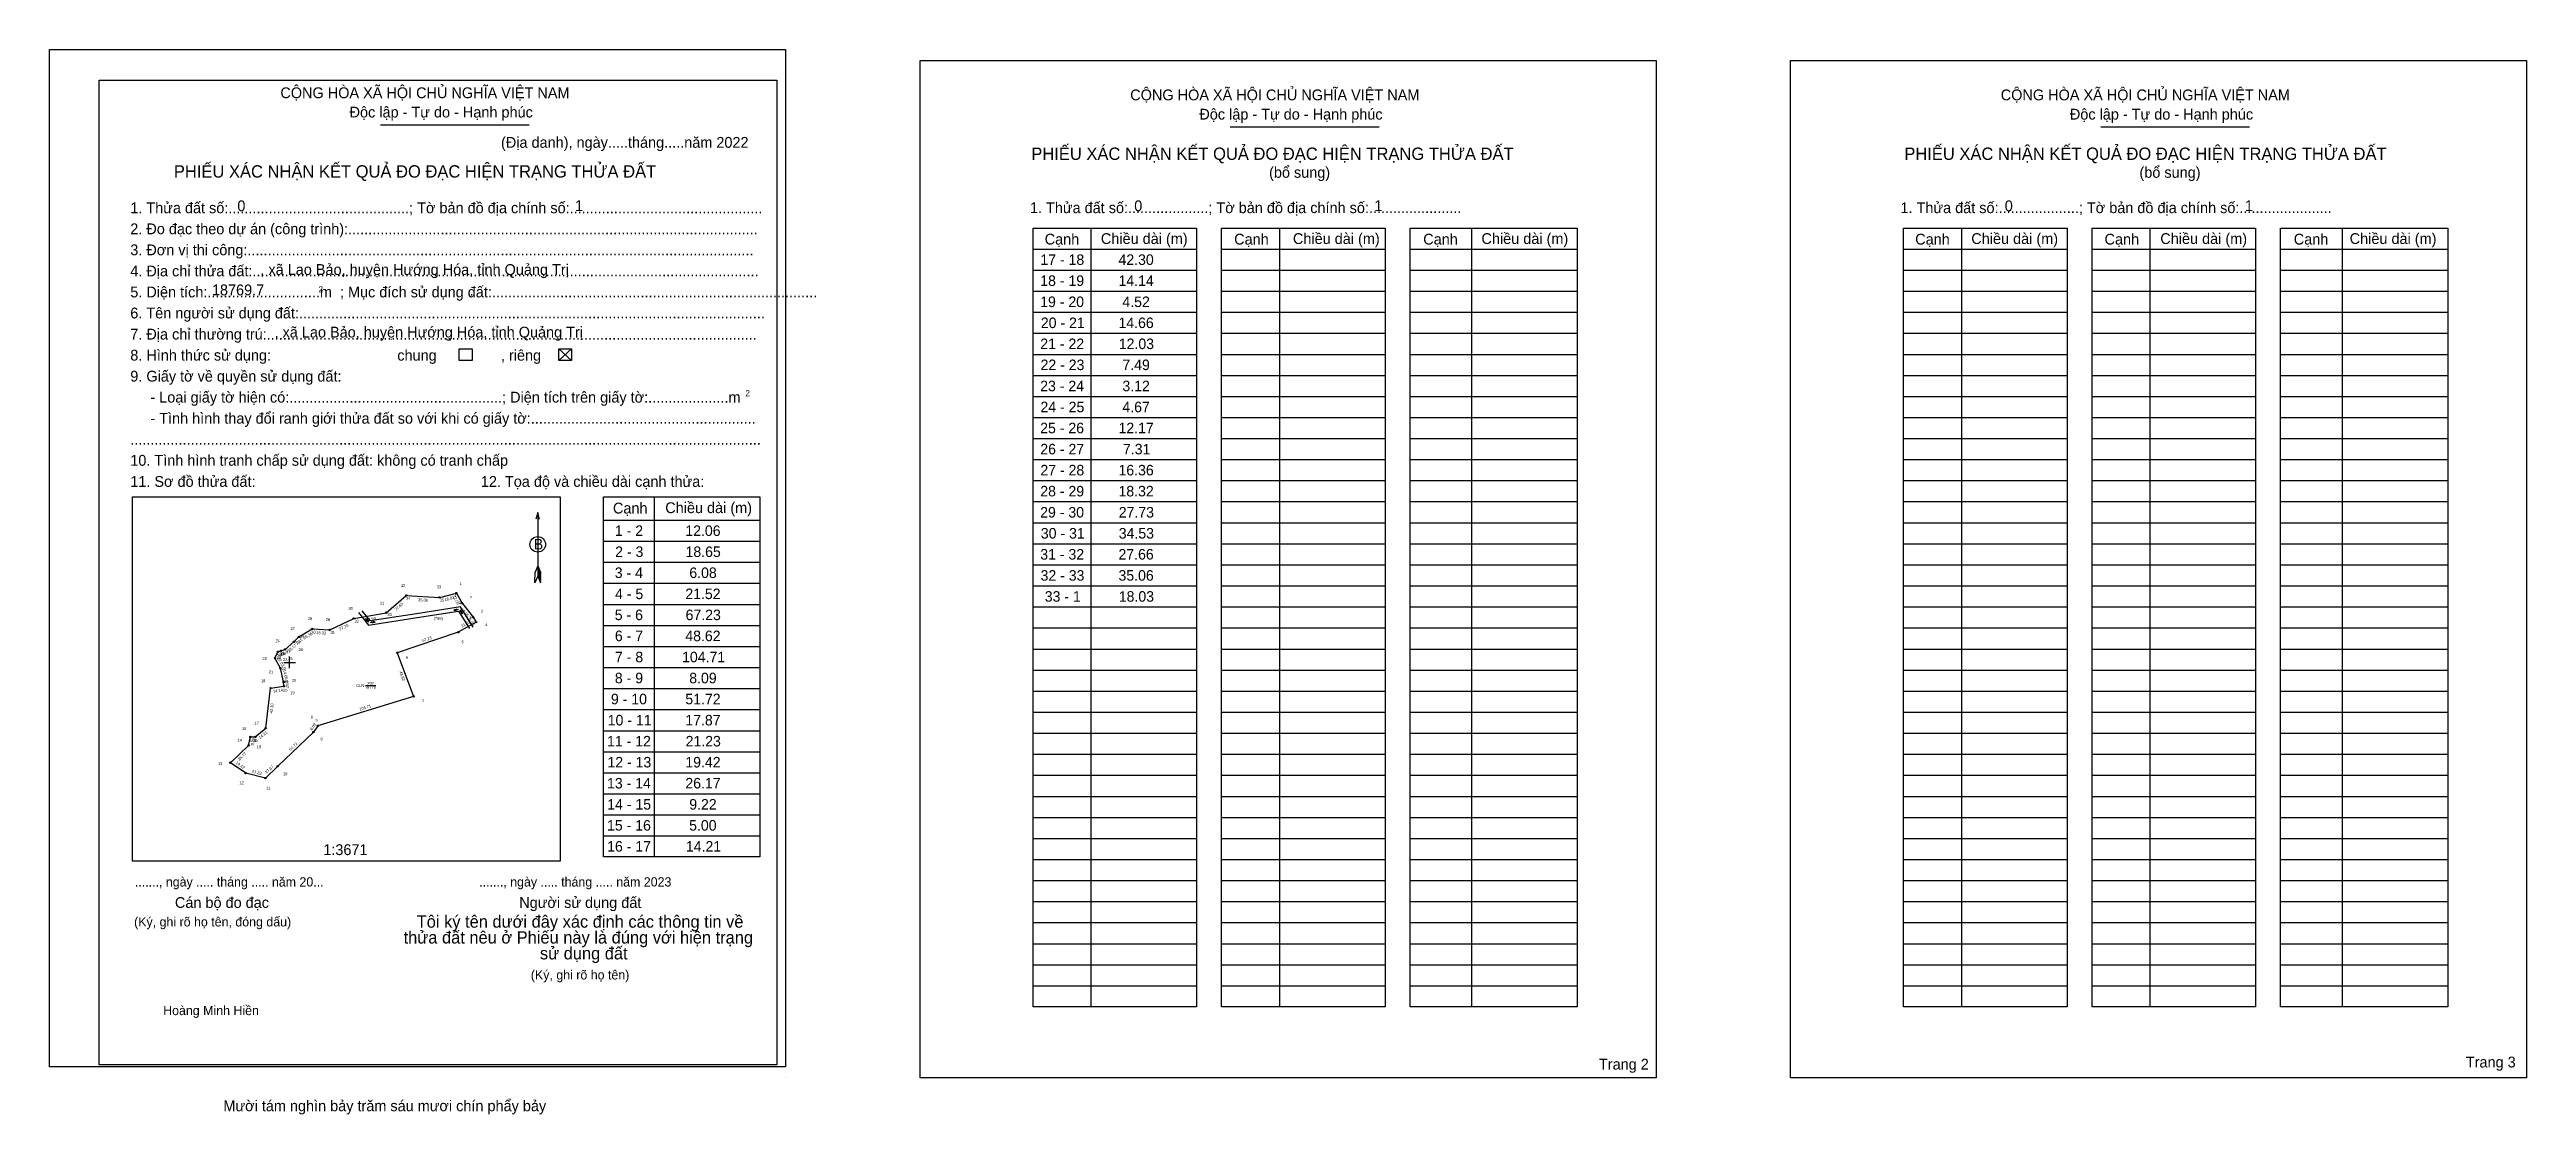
# Model space of a CAD drawing. Extents: x 552149 to 554740, y 1822127 to 1823241.
import ezdxf

# ---------------------------------------------------------------- set-up
doc = ezdxf.new("R2010")
doc.units = 0
for name, color, linetype in [('Level 1', 7, 'Continuous'), ('Level 10', 7, 'Continuous'), ('Level 11', 7, 'Continuous'), ('Level 13', 7, 'Continuous'), ('Level 17', 7, 'Continuous'), ('Level 2', 7, 'Continuous'), ('Level 3', 7, 'Continuous'), ('Level 48', 7, 'Continuous'), ('Level 49', 7, 'Continuous'), ('Level 50', 7, 'Continuous'), ('Level 52', 7, 'Continuous'), ('Level 59', 7, 'Continuous'), ('Level 6', 7, 'Continuous'), ('Level 63', 7, 'Continuous'), ('Level 9', 7, 'Continuous')]:
    doc.layers.add(name, color=color, linetype=linetype)

msp = doc.modelspace()

# ---------------------------------------------------------------- linework, layer by layer
at = {"layer": 'Level 1'}
for p, q in [((552148.8, 1823230.1), (552148.8, 1823230.1)), ((553059.4, 1823230.1), (553059.4, 1823230.1)), ((552495, 1823162.5), (552650.7, 1823162.5)), ((553383.9, 1823160.4), (553539.6, 1823160.4)), ((554294.5, 1823160.4), (554450.2, 1823160.4)), ((553238.2, 1823054.6), (553238.2, 1822239.4)), ((553435.4, 1823054.6), (553435.4, 1822239.4)), ((553636.3, 1823054.6), (553636.3, 1822239.4)), ((554148.7, 1823054.6), (554148.7, 1822239.4)), ((554346, 1823054.6), (554346, 1822239.4)), ((554546.9, 1823054.6), (554546.9, 1822239.4)), ((553177.6, 1823032.5), (553348.7, 1823032.5)), ((553374.8, 1823032.5), (553545.9, 1823032.5)), ((553572, 1823032.5), (553746.8, 1823032.5)), ((554088.1, 1823032.5), (554259.2, 1823032.5)), ((554285.4, 1823032.5), (554456.5, 1823032.5)), ((554482.6, 1823032.5), (554657.4, 1823032.5)), ((553177.6, 1823010.5), (553348.7, 1823010.5)), ((553374.8, 1823010.5), (553545.9, 1823010.5)), ((553572, 1823010.5), (553746.8, 1823010.5)), ((554088.1, 1823010.5), (554259.2, 1823010.5)), ((554285.4, 1823010.5), (554456.5, 1823010.5)), ((554482.6, 1823010.5), (554657.4, 1823010.5)), ((553177.6, 1822988.5), (553348.7, 1822988.5)), ((553177.6, 1822966.4), (553348.7, 1822966.4)), ((553374.8, 1822988.5), (553545.9, 1822988.5)), ((553374.8, 1822966.4), (553545.9, 1822966.4)), ((553572, 1822988.5), (553746.8, 1822988.5)), ((553572, 1822966.4), (553746.8, 1822966.4)), ((554088.1, 1822988.5), (554259.2, 1822988.5)), ((554088.1, 1822966.4), (554259.2, 1822966.4)), ((554285.4, 1822988.5), (554456.5, 1822988.5)), ((554285.4, 1822966.4), (554456.5, 1822966.4)), ((554482.6, 1822988.5), (554657.4, 1822988.5)), ((554482.6, 1822966.4), (554657.4, 1822966.4)), ((553177.6, 1822944.4), (553348.7, 1822944.4)), ((553374.8, 1822944.4), (553545.9, 1822944.4)), ((553572, 1822944.4), (553746.8, 1822944.4)), ((554088.1, 1822944.4), (554259.2, 1822944.4)), ((554285.4, 1822944.4), (554456.5, 1822944.4)), ((554482.6, 1822944.4), (554657.4, 1822944.4)), ((552681.6, 1822928.1), (552694.8, 1822915.8)), ((552681.6, 1822915.8), (552694.8, 1822928.1)), ((553177.6, 1822922.4), (553348.7, 1822922.4)), ((553374.8, 1822922.4), (553545.9, 1822922.4)), ((553572, 1822922.4), (553746.8, 1822922.4)), ((554088.1, 1822922.4), (554259.2, 1822922.4)), ((554285.4, 1822922.4), (554456.5, 1822922.4)), ((554482.6, 1822922.4), (554657.4, 1822922.4)), ((553177.6, 1822900.3), (553348.7, 1822900.3)), ((553374.8, 1822900.3), (553545.9, 1822900.3)), ((553572, 1822900.3), (553746.8, 1822900.3)), ((554088.1, 1822900.3), (554259.2, 1822900.3)), ((554285.4, 1822900.3), (554456.5, 1822900.3)), ((554482.6, 1822900.3), (554657.4, 1822900.3)), ((553177.6, 1822878.3), (553348.7, 1822878.3)), ((553374.8, 1822878.3), (553545.9, 1822878.3)), ((553572, 1822878.3), (553746.8, 1822878.3)), ((554088.1, 1822878.3), (554259.2, 1822878.3)), ((554285.4, 1822878.3), (554456.5, 1822878.3)), ((554482.6, 1822878.3), (554657.4, 1822878.3)), ((553177.6, 1822856.3), (553348.7, 1822856.3)), ((553374.8, 1822856.3), (553545.9, 1822856.3)), ((553572, 1822856.3), (553746.8, 1822856.3)), ((554088.1, 1822856.3), (554259.2, 1822856.3)), ((554285.4, 1822856.3), (554456.5, 1822856.3)), ((554482.6, 1822856.3), (554657.4, 1822856.3)), ((553177.6, 1822834.3), (553348.7, 1822834.3)), ((553177.6, 1822812.2), (553348.7, 1822812.2)), ((553374.8, 1822834.3), (553545.9, 1822834.3)), ((553374.8, 1822812.2), (553545.9, 1822812.2)), ((553572, 1822834.3), (553746.8, 1822834.3)), ((553572, 1822812.2), (553746.8, 1822812.2)), ((554088.1, 1822834.3), (554259.2, 1822834.3)), ((554088.1, 1822812.2), (554259.2, 1822812.2)), ((554285.4, 1822834.3), (554456.5, 1822834.3)), ((554285.4, 1822812.2), (554456.5, 1822812.2)), ((554482.6, 1822834.3), (554657.4, 1822834.3)), ((554482.6, 1822812.2), (554657.4, 1822812.2)), ((553177.6, 1822790.2), (553348.7, 1822790.2)), ((553374.8, 1822790.2), (553545.9, 1822790.2)), ((553572, 1822790.2), (553746.8, 1822790.2)), ((554088.1, 1822790.2), (554259.2, 1822790.2)), ((554285.4, 1822790.2), (554456.5, 1822790.2)), ((554482.6, 1822790.2), (554657.4, 1822790.2)), ((552235.5, 1822773.3), (552235.5, 1822773.3)), ((552781.2, 1822773.4), (552781.2, 1822396.4)), ((553177.6, 1822768.2), (553348.7, 1822768.2)), ((553374.8, 1822768.2), (553545.9, 1822768.2)), ((553572, 1822768.2), (553746.8, 1822768.2)), ((554088.1, 1822768.2), (554259.2, 1822768.2)), ((554285.4, 1822768.2), (554456.5, 1822768.2)), ((554482.6, 1822768.2), (554657.4, 1822768.2)), ((552659.5, 1822756.9), (552659.5, 1822690.2)), ((552728.3, 1822748.8), (552891.7, 1822748.8)), ((553177.6, 1822746.1), (553348.7, 1822746.1)), ((553374.8, 1822746.1), (553545.9, 1822746.1)), ((553572, 1822746.1), (553746.8, 1822746.1)), ((554088.1, 1822746.1), (554259.2, 1822746.1)), ((554285.4, 1822746.1), (554456.5, 1822746.1)), ((554482.6, 1822746.1), (554657.4, 1822746.1)), ((552728.3, 1822726.8), (552891.7, 1822726.8)), ((553177.6, 1822724.1), (553348.7, 1822724.1)), ((553374.8, 1822724.1), (553545.9, 1822724.1)), ((553572, 1822724.1), (553746.8, 1822724.1)), ((554088.1, 1822724.1), (554259.2, 1822724.1)), ((554285.4, 1822724.1), (554456.5, 1822724.1)), ((554482.6, 1822724.1), (554657.4, 1822724.1)), ((552656.5, 1822683.4), (552656.7, 1822694.4)), ((552659.5, 1822690.2), (552656.5, 1822683.4)), ((552659.5, 1822701.2), (552656.7, 1822694.4)), ((552659.5, 1822701.2), (552662.3, 1822694.4)), ((552659.5, 1822700.3), (552662.3, 1822693.5)), ((552659.5, 1822699.3), (552662.3, 1822692.5)), ((552659.5, 1822698.4), (552662.3, 1822691.5)), ((552659.5, 1822697.4), (552662.3, 1822690.5)), ((552659.5, 1822696.4), (552662.3, 1822689.5)), ((552659.5, 1822695.5), (552662.3, 1822688.5)), ((552659.5, 1822694.5), (552662.4, 1822687.5)), ((552659.5, 1822693.6), (552662.4, 1822686.5)), ((552659.5, 1822692.6), (552662.4, 1822685.6)), ((552659.5, 1822691.7), (552662.4, 1822684.6)), ((552659.5, 1822690.2), (552662.4, 1822683.4)), ((552662.4, 1822683.4), (552662.3, 1822694.4)), ((552728.3, 1822704.8), (552891.7, 1822704.8)), ((552728.3, 1822682.8), (552891.7, 1822682.8)), ((553177.6, 1822702.1), (553348.7, 1822702.1)), ((553177.6, 1822680), (553348.7, 1822680)), ((553374.8, 1822702.1), (553545.9, 1822702.1)), ((553374.8, 1822680), (553545.9, 1822680)), ((553572, 1822702.1), (553746.8, 1822702.1)), ((553572, 1822680), (553746.8, 1822680)), ((554088.1, 1822702.1), (554259.2, 1822702.1)), ((554088.1, 1822680), (554259.2, 1822680)), ((554285.4, 1822702.1), (554456.5, 1822702.1)), ((554285.4, 1822680), (554456.5, 1822680)), ((554482.6, 1822702.1), (554657.4, 1822702.1)), ((554482.6, 1822680), (554657.4, 1822680)), ((552728.3, 1822660.7), (552891.7, 1822660.7)), ((553177.6, 1822658), (553348.7, 1822658)), ((553374.8, 1822658), (553545.9, 1822658)), ((553572, 1822658), (553746.8, 1822658)), ((554088.1, 1822658), (554259.2, 1822658)), ((554285.4, 1822658), (554456.5, 1822658)), ((554482.6, 1822658), (554657.4, 1822658)), ((552728.3, 1822638.7), (552891.7, 1822638.7)), ((553177.6, 1822636), (553348.7, 1822636)), ((553374.8, 1822636), (553545.9, 1822636)), ((553572, 1822636), (553746.8, 1822636)), ((554088.1, 1822636), (554259.2, 1822636)), ((554285.4, 1822636), (554456.5, 1822636)), ((554482.6, 1822636), (554657.4, 1822636)), ((552728.3, 1822616.7), (552891.7, 1822616.7)), ((553177.6, 1822613.9), (553348.7, 1822613.9)), ((553374.8, 1822613.9), (553545.9, 1822613.9)), ((553572, 1822613.9), (553746.8, 1822613.9)), ((554088.1, 1822613.9), (554259.2, 1822613.9)), ((554285.4, 1822613.9), (554456.5, 1822613.9)), ((554482.6, 1822613.9), (554657.4, 1822613.9)), ((552728.3, 1822594.6), (552891.7, 1822594.6)), ((553177.6, 1822591.9), (553348.7, 1822591.9)), ((553374.8, 1822591.9), (553545.9, 1822591.9)), ((553572, 1822591.9), (553746.8, 1822591.9)), ((554088.1, 1822591.9), (554259.2, 1822591.9)), ((554285.4, 1822591.9), (554456.5, 1822591.9)), ((554482.6, 1822591.9), (554657.4, 1822591.9)), ((552728.3, 1822572.6), (552891.7, 1822572.6)), ((552728.3, 1822550.6), (552891.7, 1822550.6)), ((553177.6, 1822569.9), (553348.7, 1822569.9)), ((553374.8, 1822569.9), (553545.9, 1822569.9)), ((553572, 1822569.9), (553746.8, 1822569.9)), ((554088.1, 1822569.9), (554259.2, 1822569.9)), ((554285.4, 1822569.9), (554456.5, 1822569.9)), ((554482.6, 1822569.9), (554657.4, 1822569.9)), ((552728.3, 1822528.5), (552891.7, 1822528.5)), ((553177.6, 1822547.9), (553348.7, 1822547.9)), ((553177.6, 1822525.8), (553348.7, 1822525.8)), ((553374.8, 1822547.9), (553545.9, 1822547.9)), ((553374.8, 1822525.8), (553545.9, 1822525.8)), ((553572, 1822547.9), (553746.8, 1822547.9)), ((553572, 1822525.8), (553746.8, 1822525.8)), ((554088.1, 1822547.9), (554259.2, 1822547.9)), ((554088.1, 1822525.8), (554259.2, 1822525.8)), ((554285.4, 1822547.9), (554456.5, 1822547.9)), ((554285.4, 1822525.8), (554456.5, 1822525.8)), ((554482.6, 1822547.9), (554657.4, 1822547.9)), ((554482.6, 1822525.8), (554657.4, 1822525.8)), ((552728.3, 1822506.5), (552891.7, 1822506.5)), ((553177.6, 1822503.8), (553348.7, 1822503.8)), ((553374.8, 1822503.8), (553545.9, 1822503.8)), ((553572, 1822503.8), (553746.8, 1822503.8)), ((554088.1, 1822503.8), (554259.2, 1822503.8)), ((554285.4, 1822503.8), (554456.5, 1822503.8)), ((554482.6, 1822503.8), (554657.4, 1822503.8)), ((552728.3, 1822484.5), (552891.7, 1822484.5)), ((553177.6, 1822481.8), (553348.7, 1822481.8)), ((553374.8, 1822481.8), (553545.9, 1822481.8)), ((553572, 1822481.8), (553746.8, 1822481.8)), ((554088.1, 1822481.8), (554259.2, 1822481.8)), ((554285.4, 1822481.8), (554456.5, 1822481.8)), ((554482.6, 1822481.8), (554657.4, 1822481.8)), ((552728.3, 1822462.4), (552891.7, 1822462.4)), ((553177.6, 1822459.7), (553348.7, 1822459.7)), ((553374.8, 1822459.7), (553545.9, 1822459.7)), ((553572, 1822459.7), (553746.8, 1822459.7)), ((554088.1, 1822459.7), (554259.2, 1822459.7)), ((554285.4, 1822459.7), (554456.5, 1822459.7)), ((554482.6, 1822459.7), (554657.4, 1822459.7)), ((552728.3, 1822440.4), (552891.7, 1822440.4)), ((553177.6, 1822437.7), (553348.7, 1822437.7)), ((553374.8, 1822437.7), (553545.9, 1822437.7)), ((553572, 1822437.7), (553746.8, 1822437.7)), ((554088.1, 1822437.7), (554259.2, 1822437.7)), ((554285.4, 1822437.7), (554456.5, 1822437.7)), ((554482.6, 1822437.7), (554657.4, 1822437.7)), ((552728.3, 1822418.4), (552891.7, 1822418.4)), ((553177.6, 1822415.7), (553348.7, 1822415.7)), ((553374.8, 1822415.7), (553545.9, 1822415.7)), ((553572, 1822415.7), (553746.8, 1822415.7)), ((554088.1, 1822415.7), (554259.2, 1822415.7)), ((554285.4, 1822415.7), (554456.5, 1822415.7)), ((554482.6, 1822415.7), (554657.4, 1822415.7)), ((552683, 1822392.1), (552683, 1822392.1)), ((553177.6, 1822393.6), (553348.7, 1822393.6)), ((553177.6, 1822371.6), (553348.7, 1822371.6)), ((553374.8, 1822393.6), (553545.9, 1822393.6)), ((553374.8, 1822371.6), (553545.9, 1822371.6)), ((553572, 1822393.6), (553746.8, 1822393.6)), ((553572, 1822371.6), (553746.8, 1822371.6)), ((554088.1, 1822393.6), (554259.2, 1822393.6)), ((554088.1, 1822371.6), (554259.2, 1822371.6)), ((554285.4, 1822393.6), (554456.5, 1822393.6)), ((554285.4, 1822371.6), (554456.5, 1822371.6)), ((554482.6, 1822393.6), (554657.4, 1822393.6)), ((554482.6, 1822371.6), (554657.4, 1822371.6)), ((553177.6, 1822349.6), (553348.7, 1822349.6)), ((553374.8, 1822349.6), (553545.9, 1822349.6)), ((553572, 1822349.6), (553746.8, 1822349.6)), ((554088.1, 1822349.6), (554259.2, 1822349.6)), ((554285.4, 1822349.6), (554456.5, 1822349.6)), ((554482.6, 1822349.6), (554657.4, 1822349.6)), ((553177.6, 1822327.6), (553348.7, 1822327.6)), ((553374.8, 1822327.6), (553545.9, 1822327.6)), ((553572, 1822327.6), (553746.8, 1822327.6)), ((554088.1, 1822327.6), (554259.2, 1822327.6)), ((554285.4, 1822327.6), (554456.5, 1822327.6)), ((554482.6, 1822327.6), (554657.4, 1822327.6)), ((553177.6, 1822305.5), (553348.7, 1822305.5)), ((553374.8, 1822305.5), (553545.9, 1822305.5)), ((553572, 1822305.5), (553746.8, 1822305.5)), ((554088.1, 1822305.5), (554259.2, 1822305.5)), ((554285.4, 1822305.5), (554456.5, 1822305.5)), ((554482.6, 1822305.5), (554657.4, 1822305.5)), ((553177.6, 1822283.5), (553348.7, 1822283.5)), ((553374.8, 1822283.5), (553545.9, 1822283.5)), ((553572, 1822283.5), (553746.8, 1822283.5)), ((554088.1, 1822283.5), (554259.2, 1822283.5)), ((554285.4, 1822283.5), (554456.5, 1822283.5)), ((554482.6, 1822283.5), (554657.4, 1822283.5)), ((553177.6, 1822261.5), (553348.7, 1822261.5)), ((553374.8, 1822261.5), (553545.9, 1822261.5)), ((553572, 1822261.5), (553746.8, 1822261.5)), ((554088.1, 1822261.5), (554259.2, 1822261.5)), ((554285.4, 1822261.5), (554456.5, 1822261.5)), ((554482.6, 1822261.5), (554657.4, 1822261.5)), ((552918.7, 1822165.3), (552918.7, 1822165.3)), ((553829.2, 1822165.3), (553829.2, 1822165.3))]:
    msp.add_line(p, q, dxfattribs=at)
for points in [[(553177.6, 1823054.6), (553348.7, 1823054.6), (553348.7, 1822239.4), (553177.6, 1822239.4)], [(553374.8, 1823054.6), (553545.9, 1823054.6), (553545.9, 1822239.4), (553374.8, 1822239.4)], [(553572, 1823054.6), (553746.8, 1823054.6), (553746.8, 1822239.4), (553572, 1822239.4)], [(554088.1, 1823054.6), (554259.2, 1823054.6), (554259.2, 1822239.4), (554088.1, 1822239.4)], [(554285.4, 1823054.6), (554456.5, 1823054.6), (554456.5, 1822239.4), (554285.4, 1822239.4)], [(554482.6, 1823054.6), (554657.4, 1823054.6), (554657.4, 1822239.4), (554482.6, 1822239.4)], [(552235.5, 1822773.3), (552683, 1822773.3), (552683, 1822392.1), (552235.5, 1822392.1)], [(552728.3, 1822773.4), (552891.7, 1822773.4), (552891.7, 1822396.4), (552728.3, 1822396.4)]]:
    msp.add_lwpolyline(points, close=True, dxfattribs=at)
msp.add_lwpolyline([(552661.4, 1822749.8), (552659.5, 1822756.9), (552657.6, 1822749.8)], dxfattribs=at)
msp.add_circle((552659.5, 1822723.5), 8.13, dxfattribs=at)
at = {"layer": 'Level 10'}
msp.add_lwpolyline([(552512.6, 1822610), (552529.6, 1822564.4), (552429.6, 1822533.6), (552424.9, 1822527), (552387.5, 1822491.3), (552374.6, 1822478.9), (552354, 1822484), (552338, 1822495), (552357, 1822513), (552359, 1822522), (552364, 1822522), (552375, 1822531), (552380, 1822573), (552394, 1822575), (552393.6, 1822579.5), (552390.4, 1822593.8), (552384.6, 1822604.4), (552387.8, 1822611.1), (552390.8, 1822612.1), (552395.2, 1822613.5), (552404.4, 1822621.6), (552409.7, 1822626.6), (552423.7, 1822635), (552442, 1822634), (552467, 1822646), (552501, 1822652), (552522, 1822670), (552557, 1822668), (552574.5, 1822672.5), (552580.3, 1822661.9), (552591.8, 1822647.3), (552595, 1822642.1), (552576.3, 1822631.6)], close=True, dxfattribs=at)
at = {"layer": 'Level 11'}
for centre in [(552522, 1822670), (552557, 1822668), (552574.5, 1822672.5), (552580.3, 1822661.9), (552423.7, 1822635), (552442, 1822634), (552467, 1822646), (552501, 1822652), (552576.3, 1822631.6), (552591.8, 1822647.3), (552595, 1822642.1), (552384.6, 1822604.4), (552387.8, 1822611.1), (552390.8, 1822612.1), (552395.2, 1822613.5), (552404.4, 1822621.6), (552409.7, 1822626.6), (552512.6, 1822610), (552512.6, 1822610), (552390.4, 1822593.8), (552393.6, 1822579.5), (552394, 1822575), (552380, 1822573), (552529.6, 1822564.4), (552375, 1822531), (552424.9, 1822527), (552429.6, 1822533.6), (552357, 1822513), (552359, 1822522), (552364, 1822522), (552338, 1822495), (552354, 1822484), (552374.6, 1822478.9), (552387.5, 1822491.3)]:
    msp.add_circle(centre, 0.734, dxfattribs=at)
at = {"layer": 'Level 17'}
for p, q in [((552571.7, 1822654.8), (552573.5, 1822655.8)), ((552571.7, 1822654.8), (552576.6, 1822655.7)), ((552571.7, 1822654.8), (552573.7, 1822654.4)), ((552573.4, 1822655.1), (552575.2, 1822656.1)), ((552573.4, 1822655.1), (552575.4, 1822654.7)), ((552580.9, 1822650.9), (552578.2, 1822655)), ((552580, 1822652.3), (552578.4, 1822653.5)), ((552580, 1822652.3), (552579.6, 1822654.3)), ((552479.5, 1822645.8), (552482.8, 1822642)), ((552479.5, 1822645.8), (552481.3, 1822644.7)), ((552479.5, 1822645.8), (552480.1, 1822643.9)), ((552480.7, 1822644.4), (552482.4, 1822643.4)), ((552480.7, 1822644.4), (552481.3, 1822642.5)), ((552489.3, 1822642.2), (552484.4, 1822641.4)), ((552487.6, 1822641.9), (552485.6, 1822642.4)), ((552487.6, 1822641.9), (552485.8, 1822641)), ((552489.3, 1822642.2), (552487.3, 1822642.7)), ((552489.3, 1822642.2), (552487.5, 1822641.3)), ((552580.9, 1822650.9), (552579.3, 1822652.1)), ((552580.9, 1822650.9), (552580.6, 1822652.8))]:
    msp.add_line(p, q, dxfattribs=at)
at = {"layer": 'Level 2'}
for points in [[(552148.8, 1823241.5), (552918.7, 1823241.5), (552918.7, 1822176.6), (552148.8, 1822176.6)], [(553059.4, 1823230.1), (553829.3, 1823230.1), (553829.3, 1822165.3), (553059.4, 1822165.3)], [(553970, 1823230.1), (554739.8, 1823230.1), (554739.8, 1822165.3), (553970, 1822165.3)]]:
    msp.add_lwpolyline(points, close=True, dxfattribs=at)
at = {"layer": 'Level 3'}
msp.add_lwpolyline([(552200.9, 1823209.5), (552909.5, 1823209.5), (552909.5, 1822178.6), (552200.9, 1822178.6)], close=True, dxfattribs=at)
at = {"layer": 'Level 50'}
for points in [[(552577.5, 1822928.1), (552590.8, 1822928.1), (552590.8, 1822915.8), (552577.5, 1822915.8)], [(552681.6, 1822928.1), (552694.8, 1822928.1), (552694.8, 1822915.8), (552681.6, 1822915.8)]]:
    msp.add_lwpolyline(points, close=True, dxfattribs=at)
at = {"layer": 'Level 59'}
for points in [[(552471.9, 1822652.3), (552482.6, 1822639.1), (552533.3, 1822646.9), (552576.6, 1822653.7), (552588.1, 1822635.6)], [(552592, 1822636.9), (552578.6, 1822658), (552532.7, 1822650.8), (552484.2, 1822643.4), (552475.8, 1822653.8)]]:
    msp.add_lwpolyline(points, dxfattribs=at)
at = {"layer": 'Level 63'}
for points in [[(552400, 1822594), (552400, 1822606)], [(552394, 1822600), (552406, 1822600)]]:
    msp.add_lwpolyline(points, dxfattribs=at)
at = {"layer": 'Level 9'}
msp.add_line((552479.2, 1822575.7), (552490.1, 1822575.7), dxfattribs=at)

# ---------------------------------------------------------------- texts
at = {"layer": 'Level 1'}
for s, height, p in [('CỘNG HÒA XÃ HỘI CHỦ NGHĨA VIỆT NAM', 11.308, (552390.3, 1823190.5)), ('CỘNG HÒA XÃ HỘI CHỦ NGHĨA VIỆT NAM', 11.308, (553279.3, 1823188.3)), ('CỘNG HÒA XÃ HỘI CHỦ NGHĨA VIỆT NAM', 11.308, (554189.9, 1823188.3)), ('Độc lập - Tự do - Hạnh phúc', 11.308, (552462.7, 1823170.3)), ('Độc lập - Tự do - Hạnh phúc', 11.308, (553351.6, 1823168.1)), ('Độc lập - Tự do - Hạnh phúc', 11.308, (554262.2, 1823168.1)), ('(Địa danh), ngày.....tháng.....năm 2022', 11.308, (552621.1, 1823138.6)), ('PHIẾU XÁC NHẬN KẾT QUẢ ĐO ĐẠC HIỆN TRẠNG THỬA ĐẤT', 12.925, (552278.9, 1823107.4)), ('PHIẾU XÁC NHẬN KẾT QUẢ ĐO ĐẠC HIỆN TRẠNG THỬA ĐẤT', 12.925, (553175.8, 1823125.9)), ('(bổ sung)', 11.31, (553424.5, 1823107.2)), ('PHIẾU XÁC NHẬN KẾT QUẢ ĐO ĐẠC HIỆN TRẠNG THỬA ĐẤT', 12.925, (554089, 1823125.9)), ('(bổ sung)', 11.31, (554335, 1823107.2)), ('1. Thửa đất số:.............................................; Tờ bản đồ địa chính số:................................................', 11.3084, (552233.3, 1823070.1)), ('1. Thửa đất số:....................; Tờ bản đồ địa chính số:.......................', 11.308, (553174.4, 1823070.2)), ('1. Thửa đất số:....................; Tờ bản đồ địa chính số:.......................', 11.308, (554085, 1823070.2)), ('2. Đo đạc theo dự án (công trình):......................................................................................................', 11.3084, (552233.3, 1823048.1)), ('Cạnh', 11.31, (553189.8, 1823037.3)), ('Chiều dài (m)', 11.308, (553248.6, 1823037.9)), ('Cạnh', 11.31, (553388, 1823037.3)), ('Chiều dài (m)', 11.308, (553449.5, 1823037.9)), ('Cạnh', 11.31, (553585.8, 1823037.3)), ('Chiều dài (m)', 11.308, (553646.7, 1823037.9)), ('Cạnh', 11.31, (554100.4, 1823037.3)), ('Chiều dài (m)', 11.308, (554159.1, 1823037.9)), ('Cạnh', 11.31, (554298.5, 1823037.3)), ('Chiều dài (m)', 11.308, (554356.8, 1823037.9)), ('Cạnh', 11.31, (554496.4, 1823037.3)), ('Chiều dài (m)', 11.308, (554554.9, 1823037.9)), ('4. Địa chỉ thửa đất:..............................................................................................................................', 11.3084, (552233.3, 1823004)), ('3. Đơn vị thi công:..............................................................................................................................', 11.3084, (552233.3, 1823026.1)), ('5. Diện tích:............................m  ; Mục đích sử dụng đất:.................................................................................', 11.3084, (552233.3, 1822982)), ('2', 6.46, (552430.1, 1822987.2)), ('6. Tên người sử dụng đất:....................................................................................................................', 11.3084, (552233.3, 1822960)), ('7. Địa chỉ thường trú:..........................................................................................................................', 11.3084, (552233.3, 1822937.9)), ('chung                , riêng', 11.308, (552512.6, 1822915.8)), ('9. Giấy tờ về quyền sử dụng đất:', 11.308, (552233.3, 1822893.9)), ('     - Loại giấy tờ hiện có:.....................................................; Diện tích trên giấy tờ:....................m', 11.3084, (552233.3, 1822871.9)), ('     - Tình hình thay đổi ranh giới thửa đất so với khi có giấy tờ:........................................................', 11.3084, (552233.3, 1822849.8)), ('2', 6.46, (552876.7, 1822878.5)), ('10. Tình hình tranh chấp sử dụng đất: không có tranh chấp', 11.308, (552233.3, 1822805.8)), ('.............................................................................................................................................................', 11.3084, (552233.3, 1822827.8)), ('11. Sơ đồ thửa đất:', 11.308, (552233.3, 1822783.7)), ('12. Tọa độ và chiều dài cạnh thửa:', 11.308, (552600, 1822783.7)), ('Cạnh', 11.31, (552738.2, 1822755.8)), ('Chiều dài (m)', 11.308, (552792.9, 1822756.2)), ('B', 11, (552655.4, 1822718.2)), ('......., ngày ..... tháng ..... năm 20...', 9.693, (552238.1, 1822365.4)), ('......., ngày ..... tháng ..... năm 2023', 9.693, (552598.3, 1822365.4)), ('Cán bộ đo đạc', 11.308, (552280, 1822343)), ('Người sử dụng đất', 11.308, (552640.2, 1822343)), ('(Ký, ghi rõ họ tên, đóng dấu)', 9.693, (552237.3, 1822323.6)), ('thửa đất nêu ở Phiếu này là đúng với hiện trạng', 12.85, (552519.2, 1822305.7)), ('Tôi ký tên dưới đây xác định các thông tin về', 12.85, (552532.9, 1822322.3)), ('sử dụng đất', 12.85, (552661.8, 1822289.1)), ('(Ký, ghi rõ họ tên)', 9.693, (552652.3, 1822268.1)), ('Hoàng Minh Hiền', 9.693, (552267.7, 1822230.8)), ('Trang 3', 11.31, (554676.4, 1822176)), ('Trang 2', 11.31, (553769.6, 1822173.8))]:
    msp.add_text(s, height=height, dxfattribs=at).set_placement(p)
at = {"layer": 'Level 13'}
for s, p in [('(758)', (552550.6, 1822644.6)), ('CLN', (552469.7, 1822574.2)), ('297', (552481.3, 1822576.5)), ('18770', (552478.7, 1822572.3))]:
    msp.add_text(s, height=3, dxfattribs=at).set_placement(p)
at = {"layer": 'Level 48'}
msp.add_text('8. Hình thức sử dụng:', height=11.309, dxfattribs=at).set_placement((552233.3, 1822915.9))
at = {"layer": 'Level 49'}
for s, rotation, p in [('27.66', 40.6013, (552511.2, 1822653.9)), ('35.06', 356.7295, (552534.3, 1822664.1)), ('18.03', 14.4832, (552562.4, 1822664)), ('12.06', 298.7546, (552570.4, 1822669)), ('18.65', 308.3815, (552579, 1822655.2)), ('16.36', 31.0959, (552415.2, 1822623.8)), ('18.32', 356.7456, (552427.7, 1822629.6)), ('27.73', 25.641, (552452.4, 1822633.2)), ('34.53', 10.008, (552480.2, 1822643)), ('21.52', 29.3798, (552580.3, 1822636.4)), ('6.08', 301.5927, (552587, 1822645.2)), ('7.49', 64.461, (552389.3, 1822602.1)), ('3.12', 18.493, (552387.4, 1822605.5)), ('12.03', 298.5459, (552387.1, 1822604.4)), ('4.67', 17.4639, (552391, 1822606.7)), ('12.17', 41.4029, (552399.6, 1822610.4)), ('7.31', 43.3381, (552408, 1822617.8)), ('67.23', 18.7421, (552539.2, 1822621.3)), ('14.66', 282.7662, (552393, 1822591.9)), ('4.52', 275.0796, (552395.7, 1822581.2)), ('48.62', 290.5147, (552514.5, 1822590)), ('42.30', 83.211, (552382.1, 1822546.5)), ('14.14', 8.1301, (552382.9, 1822568.2)), ('104.71', 17.1059, (552473.4, 1822549.4)), ('14.21', 39.2894, (552369.1, 1822519.5)), ('8.09', 54.7177, (552423.2, 1822528.5)), ('26.17', 43.4518, (552347.5, 1822496.9)), ('9.22', 77.4712, (552362.3, 1822512.7)), ('51.72', 43.7388, (552401.1, 1822507.4)), ('19.42', 325.4915, (552343.2, 1822494.1)), ('21.23', 346.1536, (552360.2, 1822484.7)), ('17.87', 43.7532, (552376, 1822483.3))]:
    msp.add_text(s, height=3, rotation=rotation, dxfattribs=at).set_placement(p)
msp.add_text('5.00', height=3, dxfattribs=at).set_placement((552357.7, 1822516.8))
at = {"layer": 'Level 52'}
for s, p in [('17 - 18', (553185.3, 1823016)), ('42.30', (553267, 1823016)), ('18 - 19', (553185.2, 1822994)), ('14.14', (553267, 1822994)), ('19 - 20', (553185.1, 1822971.9)), ('4.52', (553271.1, 1822971.9)), ('21 - 22', (553185.2, 1822927.9)), ('20 - 21', (553185.8, 1822949.9)), ('14.66', (553267, 1822949.9)), ('12.03', (553267.3, 1822927.9)), ('22 - 23', (553185.5, 1822905.9)), ('7.49', (553271.1, 1822905.9)), ('23 - 24', (553185.1, 1822883.8)), ('3.12', (553271.1, 1822883.8)), ('24 - 25', (553185.4, 1822861.8)), ('4.67', (553271.1, 1822861.8)), ('25 - 26', (553185.1, 1822839.8)), ('12.17', (553267, 1822839.8)), ('26 - 27', (553185.2, 1822817.7)), ('7.31', (553271.7, 1822817.7)), ('28 - 29', (553185.2, 1822773.7)), ('27 - 28', (553185.3, 1822795.7)), ('16.36', (553267, 1822795.7)), ('18.32', (553267, 1822773.7)), ('29 - 30', (553185.1, 1822751.6)), ('27.73', (553267.3, 1822751.6)), ('1 - 2', (552740.2, 1822732.3)), ('12.06', (552813.9, 1822732.3)), ('30 - 31', (553185.8, 1822729.6)), ('34.53', (553267.3, 1822729.6)), ('2 - 3', (552740.5, 1822710.3)), ('18.65', (552814.1, 1822710.3)), ('31 - 32', (553185.2, 1822707.6)), ('27.66', (553267, 1822707.6)), ('3 - 4', (552740.1, 1822688.3)), ('6.08', (552818.1, 1822688.3)), ('32 - 33', (553185.5, 1822685.5)), ('35.06', (553267, 1822685.5)), ('4 - 5', (552740.4, 1822666.2)), ('5 - 6', (552740.1, 1822644.2)), ('21.52', (552813.9, 1822666.2)), ('67.23', (552814.2, 1822644.2)), ('33 - 1', (553189.9, 1822663.5)), ('18.03', (553267.3, 1822663.5)), ('6 - 7', (552740.2, 1822622.2)), ('48.62', (552813.9, 1822622.2)), ('7 - 8', (552740.3, 1822600.1)), ('104.71', (552810.5, 1822600.1)), ('8 - 9', (552740.2, 1822578.1)), ('8.09', (552818, 1822578.1)), ('9 - 10', (552736.1, 1822556.1)), ('51.72', (552813.9, 1822556.1)), ('10 - 11', (552732.7, 1822534)), ('17.87', (552813.9, 1822534)), ('11 - 12', (552732, 1822512)), ('12 - 13', (552732.4, 1822490)), ('21.23', (552814.2, 1822512)), ('19.42', (552813.9, 1822490)), ('13 - 14', (552732, 1822468)), ('26.17', (552813.9, 1822468)), ('14 - 15', (552732.2, 1822445.9)), ('9.22', (552818, 1822445.9)), ('15 - 16', (552732, 1822423.9)), ('5.00', (552817.9, 1822423.9)), ('16 - 17', (552732.1, 1822401.9)), ('14.21', (552814.5, 1822401.9))]:
    msp.add_text(s, height=11.02, dxfattribs=at).set_placement(p)
at = {"layer": 'Level 6'}
for s, height, p in [('0', 11.3, (552345.3, 1823072.2)), ('1', 11.3, (552698.5, 1823072.4)), ('0', 11.3, (553283.5, 1823072.2)), ('1', 11.3, (553534.7, 1823072.3)), ('0', 11.3, (554194.1, 1823072.2)), ('1', 11.3, (554445.3, 1823072.3)), (', xã Lao Bảo, huyện Hướng Hóa, tỉnh Quảng Trị', 11.309, (552369.4, 1823005.5)), ('18769.7', 11.31, (552318.7, 1822984.2)), ('.', 11.3, (552588.2, 1822983.8)), (', xã Lao Bảo, huyện Hướng Hóa, tỉnh Quảng Trị', 11.309, (552384.2, 1822940)), ('1:3671', 11.31, (552435.2, 1822398.3)), ('Mười tám nghìn bảy trăm sáu mươi chín phẩy bảy', 11.309, (552330.7, 1822130.2))]:
    msp.add_text(s, height=height, dxfattribs=at).set_placement(p)
at = {"layer": 'Level 9'}
for s, p in [('32', (552516.4, 1822678.9)), ('33', (552553.9, 1822677.5)), ('1', (552578, 1822681.1)), ('30', (552461.5, 1822655)), ('31', (552494.3, 1822660.5)), ('34', (552521.6, 1822665.5)), ('35', (552557, 1822663.6)), ('1', (552572.6, 1822668.5)), ('2', (552577.2, 1822661.1)), ('2', (552588.4, 1822666.5)), ('3', (552599.9, 1822652.1)), ('27', (552400.9, 1822633.9)), ('29', (552410.9, 1822625)), ('28', (552419, 1822644.2)), ('30', (552422.5, 1822630.1)), ('29', (552437.7, 1822643.3)), ('31', (552442.8, 1822629.8)), ('32', (552467.9, 1822641.6)), ('33', (552502.2, 1822648.6)), ('3', (552587.7, 1822645.5)), ('4', (552604.7, 1822637.9)), ('22', (552371.5, 1822602.6)), ('24', (552385.3, 1822621.1)), ('24', (552386.5, 1822603.3)), ('26', (552390.4, 1822608)), ('23', (552393.1, 1822601.4)), ('27', (552396.4, 1822610.2)), ('25', (552398.6, 1822602.4)), ('28', (552405.9, 1822619.4)), ('26', (552409.7, 1822611.9)), ('6', (552521.5, 1822603.8)), ('5', (552579.8, 1822620)), ('18', (552370, 1822579.2)), ('21', (552378.1, 1822588.4)), ('22', (552391.6, 1822592)), ('21', (552394.3, 1822578.4)), ('20', (552402.3, 1822579.7)), ('20', (552393, 1822569.3)), ('19', (552400.5, 1822566.7)), ('7', (552538.5, 1822558.1)), ('15', (552350, 1822529.1)), ('17', (552363.2, 1822534.8)), ('8', (552422.1, 1822541.1)), ('9', (552427, 1822537.8)), ('14', (552345.3, 1822516.9)), ('17', (552363, 1822516.6)), ('16', (552365.6, 1822510.1)), ('9', (552432.2, 1822518.3)), ('13', (552325, 1822492.6)), ('12', (552347.4, 1822472.5)), ('10', (552393, 1822481.8)), ('11', (552375.5, 1822466.8))]:
    msp.add_text(s, height=3, dxfattribs=at).set_placement(p)

doc.saveas('drawing.dxf')
